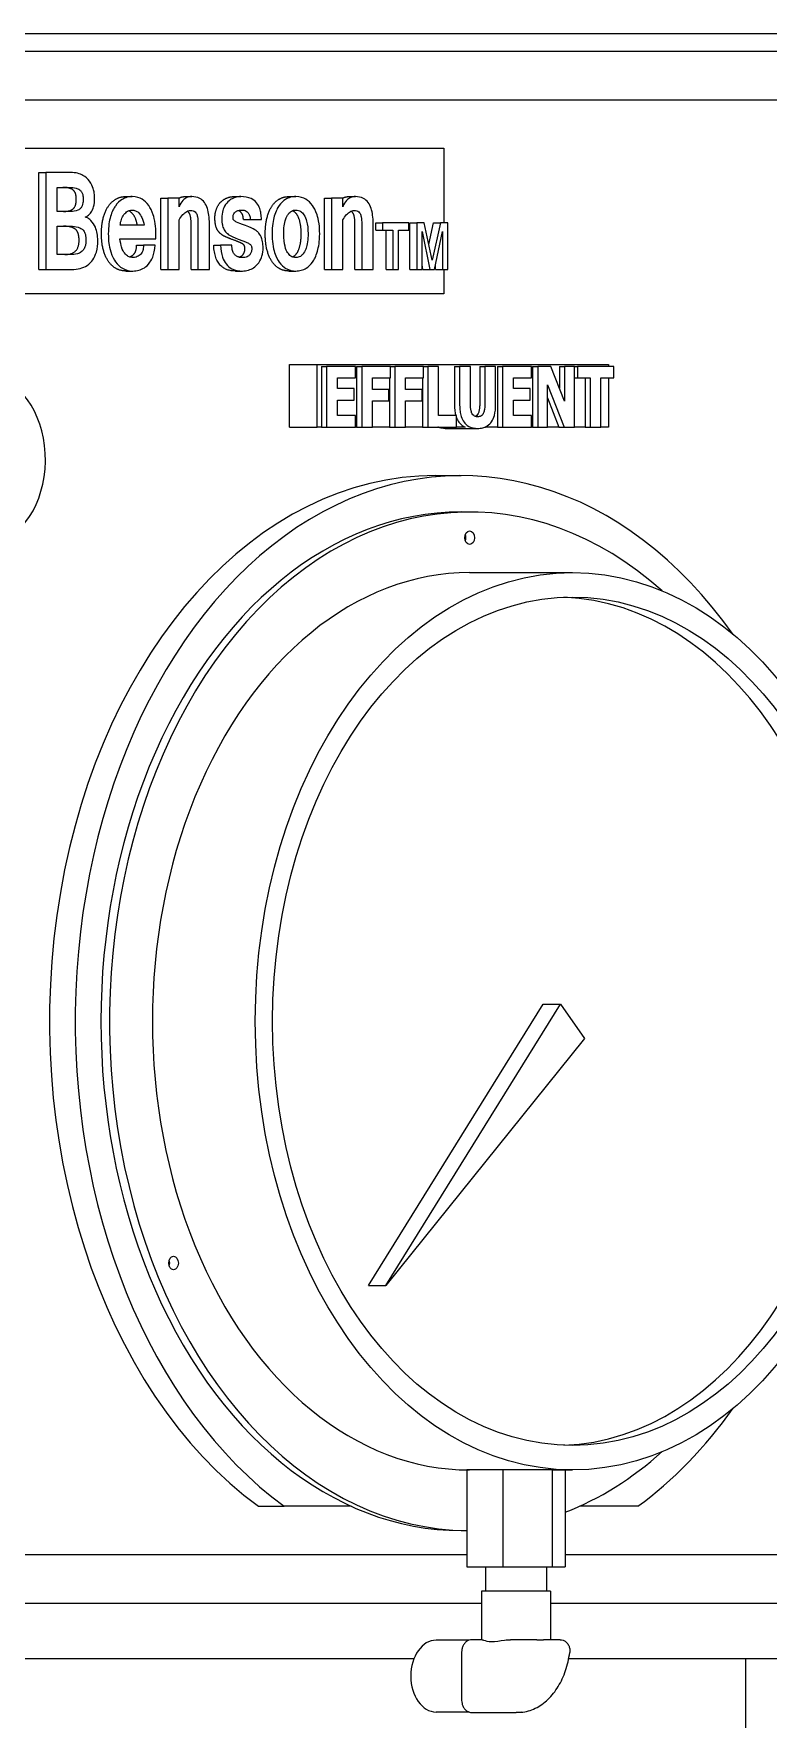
# Model space of a CAD drawing. Header units: inches. Extents: x 20 to 536, y 8 to 344.
# Drawn here: x 133.44 to 137.23, y 121.31 to 129.99 of the extents above; entities that cross this region are included whole.
import ezdxf

# ---------------------------------------------------------------- set-up
doc = ezdxf.new("R2010")
doc.units = ezdxf.units.IN
doc.header["$LTSCALE"] = 16
doc.header["$MEASUREMENT"] = 0
doc.layers.add('Visible (ANSI)', color=7, linetype='Continuous', lineweight=50)

msp = doc.modelspace()

# ---------------------------------------------------------------- linework, layer by layer
at = {"layer": 'Visible (ANSI)', "linetype": 'Continuous', "lineweight": 18}
for p, q in [((137.624066, 129.993472), (128.573099, 129.993472)), ((128.527137, 129.903472), (138.073078, 129.903472)), ((129.123758, 129.653437), (137.476457, 129.653437)), ((131.046205, 129.403437), (135.55401, 129.403437)), ((135.55401, 129.403437), (135.55401, 129.018437)), ((133.46618, 128.778437), (133.46618, 129.278437)), ((133.46618, 129.278437), (133.501535, 129.278437)), ((133.501535, 129.278437), (133.501535, 128.778437)), ((133.629287, 129.278437), (133.501535, 129.278437)), ((133.561296, 129.201514), (133.624993, 129.201514)), ((133.561296, 129.077526), (133.561296, 129.201514)), ((133.911547, 129.153943), (133.946903, 129.153943)), ((134.094971, 128.778437), (134.094971, 129.145846)), ((134.094971, 129.145846), (134.130326, 129.145846)), ((134.188655, 129.145846), (134.130326, 129.145846)), ((134.130326, 129.145846), (134.130326, 128.778437)), ((134.188655, 129.101818), (134.188655, 129.145846)), ((134.219144, 129.153943), (134.254499, 129.153943)), ((134.472347, 129.153943), (134.507702, 129.153943)), ((134.75561, 129.153943), (134.790965, 129.153943)), ((134.939033, 129.145846), (134.974388, 129.145846)), ((134.939033, 128.778437), (134.939033, 129.145846)), ((135.032717, 129.145846), (134.974388, 129.145846)), ((134.974388, 129.145846), (134.974388, 128.778437)), ((135.032717, 129.101818), (135.032717, 129.145846)), ((135.063206, 129.153943), (135.098561, 129.153943)), ((133.628929, 129.077526), (133.561296, 129.077526)), ((133.704476, 129.047182), (133.705391, 129.047182)), ((134.188655, 128.778437), (134.188655, 129.034004)), ((134.250992, 128.778437), (134.250992, 129.012749)), ((134.286347, 129.012749), (134.286347, 128.778437)), ((134.345034, 128.778437), (134.345034, 129.015279)), ((134.520299, 129.036535), (134.555654, 129.036535)), ((134.555654, 129.036535), (134.613267, 129.036535)), ((135.032717, 128.778437), (135.032717, 129.034004)), ((135.095054, 128.778437), (135.095054, 129.012749)), ((135.13041, 129.012749), (135.13041, 128.778437)), ((135.189097, 128.778437), (135.189097, 129.015279)), ((135.202227, 129.018437), (135.237583, 129.018437)), ((135.202227, 128.981514), (135.202227, 129.018437)), ((135.373794, 129.018437), (135.237583, 129.018437)), ((135.237583, 129.018437), (135.237583, 128.981514)), ((135.373794, 128.981514), (135.373794, 129.018437)), ((135.378465, 129.018437), (135.41382, 129.018437)), ((135.378465, 128.778437), (135.378465, 129.018437)), ((135.452296, 129.018437), (135.41382, 129.018437)), ((135.41382, 129.018437), (135.41382, 128.778437)), ((135.493692, 128.826535), (135.452296, 129.018437)), ((135.47616, 128.90781), (135.500419, 129.018437)), ((135.535775, 129.018437), (135.493692, 128.826535)), ((135.500419, 129.018437), (135.535775, 129.018437)), ((135.574079, 129.018437), (135.535775, 129.018437)), ((135.574079, 128.778437), (135.574079, 129.018437)), ((133.561296, 129.001109), (133.629287, 129.001109)), ((133.561296, 128.85536), (133.561296, 129.001109)), ((133.884279, 128.936838), (134.069644, 128.936838)), ((134.00881, 129.00617), (133.884995, 129.00617)), ((134.069644, 128.936838), (134.069644, 128.961636)), ((135.202227, 128.981514), (135.237583, 128.981514)), ((135.237583, 128.981514), (135.291174, 128.981514)), ((135.255818, 128.778437), (135.255818, 128.981514)), ((135.291174, 128.981514), (135.291174, 128.778437)), ((135.319859, 128.981514), (135.373794, 128.981514)), ((135.319859, 128.778437), (135.319859, 128.981514)), ((135.441303, 128.974227), (135.481496, 128.778437)), ((135.441303, 128.778437), (135.441303, 128.974227)), ((135.506059, 128.778437), (135.546424, 128.974227)), ((135.546424, 128.974227), (135.546424, 128.778437)), ((133.635728, 128.85536), (133.561296, 128.85536)), ((133.969877, 128.902931), (134.005232, 128.902931)), ((134.064992, 128.902931), (134.005232, 128.902931)), ((134.367498, 128.902931), (134.402853, 128.902931)), ((134.461182, 128.902931), (134.402853, 128.902931)), ((133.46618, 128.778437), (133.501535, 128.778437)), ((133.501535, 128.778437), (133.635728, 128.778437)), ((133.915842, 128.77034), (133.951197, 128.77034)), ((134.094971, 128.778437), (134.130326, 128.778437)), ((134.130326, 128.778437), (134.188655, 128.778437)), ((134.250992, 128.778437), (134.286347, 128.778437)), ((134.286347, 128.778437), (134.345034, 128.778437)), ((134.48022, 128.77034), (134.515575, 128.77034)), ((134.75561, 128.77034), (134.790965, 128.77034)), ((134.939033, 128.778437), (134.974388, 128.778437)), ((134.974388, 128.778437), (135.032717, 128.778437)), ((135.095054, 128.778437), (135.13041, 128.778437)), ((135.13041, 128.778437), (135.189097, 128.778437)), ((135.255818, 128.778437), (135.291174, 128.778437)), ((135.291174, 128.778437), (135.319859, 128.778437)), ((135.378465, 128.778437), (135.41382, 128.778437)), ((135.41382, 128.778437), (135.441303, 128.778437)), ((135.446141, 128.778437), (135.441303, 128.802005)), ((135.446141, 128.778437), (135.481496, 128.778437)), ((135.481496, 128.778437), (135.506059, 128.778437)), ((135.511069, 128.778437), (135.511069, 128.802737)), ((135.511069, 128.778437), (135.546424, 128.778437)), ((135.546424, 128.778437), (135.574079, 128.778437)), ((135.55401, 128.778437), (135.55401, 128.653437)), ((135.55401, 128.653437), (131.833092, 128.653437)), ((134.758491, 128.288437), (134.899912, 128.288437)), ((134.758491, 127.965937), (134.758491, 128.288437)), ((134.899912, 128.288437), (136.402514, 128.288437)), ((134.899912, 127.965937), (134.899912, 128.288437)), ((134.922869, 128.278937), (134.922869, 127.965937)), ((134.922869, 128.278937), (134.949386, 128.278937)), ((135.098968, 128.278937), (134.949386, 128.278937)), ((134.949386, 128.278937), (134.949386, 127.965937)), ((135.098968, 128.21933), (135.098968, 128.278937)), ((135.103577, 128.278937), (135.103577, 127.965937)), ((135.103577, 128.278937), (135.130094, 128.278937)), ((135.278241, 128.278937), (135.130094, 128.278937)), ((135.130094, 128.278937), (135.130094, 127.965937)), ((135.278241, 128.278937), (135.300399, 128.278937)), ((135.278241, 128.21933), (135.278241, 128.278937)), ((135.448547, 128.278937), (135.300399, 128.278937)), ((135.300399, 128.278937), (135.300399, 127.965937)), ((135.448547, 128.21933), (135.448547, 128.278937)), ((135.448547, 128.278937), (135.470705, 128.278937)), ((135.526305, 128.278937), (135.470705, 128.278937)), ((135.470705, 128.278937), (135.470705, 127.965937)), ((135.526305, 128.025544), (135.526305, 128.278937)), ((135.608575, 128.278937), (135.608575, 128.079064)), ((135.608575, 128.278937), (135.635091, 128.278937)), ((135.690692, 128.278937), (135.635091, 128.278937)), ((135.635091, 128.278937), (135.635091, 128.079064)), ((135.690692, 128.083629), (135.690692, 128.278937)), ((135.738428, 128.278937), (135.738428, 128.083629)), ((135.738428, 128.278937), (135.764945, 128.278937)), ((135.820545, 128.278937), (135.764945, 128.278937)), ((135.764945, 128.278937), (135.764945, 128.083629)), ((135.820545, 128.079317), (135.820545, 128.278937)), ((135.830176, 128.278937), (135.830176, 127.965937)), ((135.830176, 128.278937), (135.856693, 128.278937)), ((136.006275, 128.278937), (135.856693, 128.278937)), ((135.856693, 128.278937), (135.856693, 127.965937)), ((136.006275, 128.21933), (136.006275, 128.278937)), ((136.010884, 128.278937), (136.010884, 127.965937)), ((136.010884, 128.278937), (136.037401, 128.278937)), ((136.105556, 128.278937), (136.037401, 128.278937)), ((136.037401, 128.278937), (136.037401, 127.965937)), ((136.176222, 128.099609), (136.105556, 128.278937)), ((136.149705, 128.278937), (136.149705, 128.1669)), ((136.149705, 128.278937), (136.176222, 128.278937)), ((136.226979, 128.278937), (136.176222, 128.278937)), ((136.176222, 128.278937), (136.176222, 128.099609)), ((136.226979, 127.965937), (136.226979, 128.278937)), ((136.226979, 128.278937), (136.242501, 128.278937)), ((136.42903, 128.278937), (136.242501, 128.278937)), ((136.242501, 128.278937), (136.242501, 128.21933)), ((136.402514, 128.288437), (136.402514, 128.278937)), ((136.42903, 128.21933), (136.42903, 128.278937)), ((135.004627, 128.164289), (135.004627, 128.21933)), ((135.004627, 128.21933), (135.098968, 128.21933)), ((135.091615, 128.164289), (135.004627, 128.164289)), ((135.091615, 128.104682), (135.091615, 128.164289)), ((135.185335, 128.160231), (135.185335, 128.21933)), ((135.185335, 128.21933), (135.278241, 128.21933)), ((135.270888, 128.160231), (135.185335, 128.160231)), ((135.270888, 128.100624), (135.270888, 128.160231)), ((135.273883, 128.21933), (135.273883, 127.965937)), ((135.355641, 128.21933), (135.448547, 128.21933)), ((135.355641, 128.160231), (135.355641, 128.21933)), ((135.441193, 128.160231), (135.355641, 128.160231)), ((135.441193, 128.100624), (135.441193, 128.160231)), ((135.444188, 128.21933), (135.444188, 127.965937)), ((135.911934, 128.164289), (135.911934, 128.21933)), ((135.911934, 128.21933), (136.006275, 128.21933)), ((135.998921, 128.164289), (135.911934, 128.164289)), ((135.998921, 128.104682), (135.998921, 128.164289)), ((136.088158, 127.965937), (136.088158, 128.184074)), ((136.088158, 128.184074), (136.173531, 127.965937)), ((136.226979, 128.21933), (136.242501, 128.21933)), ((136.242501, 128.21933), (136.307966, 128.21933)), ((136.281449, 128.21933), (136.281449, 127.965937)), ((136.307966, 128.21933), (136.307966, 127.965937)), ((136.363566, 127.965937), (136.363566, 128.21933)), ((136.363566, 128.21933), (136.42903, 128.21933)), ((136.402514, 128.21933), (136.402514, 127.965937)), ((135.004627, 128.025544), (135.004627, 128.104682)), ((135.004627, 128.104682), (135.091615, 128.104682)), ((135.185335, 127.965937), (135.185335, 128.100624)), ((135.185335, 128.100624), (135.270888, 128.100624)), ((135.355641, 127.965937), (135.355641, 128.100624)), ((135.355641, 128.100624), (135.441193, 128.100624)), ((135.911934, 128.104682), (135.998921, 128.104682)), ((135.911934, 128.025544), (135.911934, 128.104682)), ((136.088158, 128.116321), (136.147015, 127.965937)), ((135.098968, 128.025544), (135.004627, 128.025544)), ((135.098968, 127.965937), (135.098968, 128.025544)), ((135.618314, 128.025544), (135.526305, 128.025544)), ((135.618314, 127.965937), (135.618314, 128.025544)), ((136.006275, 128.025544), (135.911934, 128.025544)), ((136.006275, 127.965937), (136.006275, 128.025544)), ((134.758491, 127.965937), (134.899912, 127.965937)), ((134.922869, 127.965937), (134.899912, 127.965937)), ((134.922869, 127.965937), (134.949386, 127.965937)), ((134.949386, 127.965937), (135.098968, 127.965937)), ((135.103577, 127.965937), (135.098968, 127.965937)), ((135.103577, 127.965937), (135.130094, 127.965937)), ((135.130094, 127.965937), (135.185335, 127.965937)), ((135.273883, 127.965937), (135.185335, 127.965937)), ((135.273883, 127.965937), (135.300399, 127.965937)), ((135.300399, 127.965937), (135.355641, 127.965937)), ((135.444188, 127.965937), (135.355641, 127.965937)), ((135.444188, 127.965937), (135.470705, 127.965937)), ((135.470705, 127.965937), (135.618314, 127.965937)), ((135.55988, 127.959343), (135.727818, 127.959343)), ((135.664195, 127.965937), (135.618314, 127.965937)), ((135.830176, 127.965937), (135.765347, 127.965937)), ((135.830176, 127.965937), (135.856693, 127.965937)), ((135.856693, 127.965937), (136.006275, 127.965937)), ((136.010884, 127.965937), (136.006275, 127.965937)), ((136.010884, 127.965937), (136.037401, 127.965937)), ((136.037401, 127.965937), (136.088158, 127.965937)), ((136.147015, 127.965937), (136.088158, 127.965937)), ((136.147015, 127.965937), (136.173531, 127.965937)), ((136.173531, 127.965937), (136.226979, 127.965937)), ((136.281449, 127.965937), (136.226979, 127.965937)), ((136.281449, 127.965937), (136.307966, 127.965937)), ((136.307966, 127.965937), (136.363566, 127.965937)), ((136.402514, 127.965937), (136.363566, 127.965937)), ((135.509792, 127.715937), (135.642374, 127.715937)), ((135.642374, 127.528437), (135.686568, 127.528437)), ((135.686568, 127.215937), (136.216898, 127.215937)), ((135.165965, 123.542193), (136.06601, 124.991826)), ((135.254353, 123.542193), (136.154398, 124.991826)), ((136.06601, 124.991826), (136.154398, 124.991826)), ((136.154398, 124.991826), (136.279398, 124.815049)), ((136.279398, 124.815049), (135.254353, 123.542193)), ((135.165965, 123.542193), (135.254353, 123.542193)), ((135.858139, 122.590937), (135.672713, 122.590937)), ((135.672713, 122.590937), (135.672713, 122.090937)), ((136.111435, 122.590937), (135.858139, 122.590937)), ((135.858139, 122.590937), (135.858139, 122.090937)), ((136.111435, 122.590937), (136.111435, 122.090937)), ((136.111435, 122.590937), (136.216898, 122.590937)), ((136.179305, 122.590937), (136.179305, 122.090937)), ((134.598609, 122.403508), (134.731192, 122.403508)), ((135.076258, 122.403508), (134.731192, 122.403508)), ((136.553557, 122.403508), (136.252685, 122.403508)), ((135.642374, 122.278437), (135.672713, 122.278437)), ((135.672713, 122.153508), (131.494772, 122.153508)), ((137.476457, 122.153508), (136.179305, 122.153508)), ((135.672713, 122.090937), (135.858139, 122.090937)), ((135.769029, 122.090937), (135.769029, 121.965937)), ((135.858139, 122.090937), (136.111435, 122.090937)), ((136.08299, 122.090937), (136.08299, 121.965937)), ((136.111435, 122.090937), (136.179305, 122.090937)), ((135.74851, 121.903472), (131.418975, 121.903472)), ((136.103508, 121.965937), (135.74851, 121.965937)), ((135.74851, 121.965937), (135.74851, 121.715937)), ((136.103508, 121.965937), (136.103508, 121.715937)), ((138.073078, 121.903472), (136.103508, 121.903472)), ((135.684095, 121.713697), (135.514309, 121.713697)), ((135.751009, 121.715937), (135.698346, 121.715937)), ((135.948066, 121.715937), (135.896327, 121.715937)), ((136.03373, 121.715937), (135.948066, 121.715937)), ((136.152748, 121.715937), (136.067084, 121.715937)), ((135.645365, 121.653437), (135.645365, 121.403437)), ((131.512786, 121.618472), (135.399821, 121.618472)), ((136.197319, 121.618472), (137.624066, 121.618472)), ((137.110706, 118.993472), (137.110706, 121.618472)), ((135.684095, 121.343178), (135.514309, 121.343178)), ((135.698346, 121.340937), (135.705038, 121.340937)), ((135.705038, 121.340937), (135.925931, 121.340937))]:
    msp.add_line(p, q, dxfattribs=at)
for centre, major_axis, start_param, end_param in [((133.196069, 127.798046), (0, 0.42942), 3.2341876, 6.15298238), ((135.642374, 124.903437), (0, 2.8125), 5.50058137, 8.94884126), ((135.509792, 124.903437), (0, 2.8125), 0, 2.66565596), ((135.686568, 124.903437), (0, -2.625), 2.57741366, 6.2757207), ((135.642374, 124.903437), (0, -2.625), 3.14159265, 6.28318531), ((135.642374, 127.395834), (0, 0.035), 4.24524287, 5.17953509), ((135.686568, 124.903437), (0, -2.3125), 3.14159265, 6.28318531), ((136.12851, 124.903437), (0, -2.186419), 0.02858945, 3.1130032), ((134.116099, 123.657239), (0, 0.035), 4.24524287, 5.17953509), ((135.642374, 124.903437), (0, -2.8125), 0.4759367, 0.78260393), ((135.686568, 124.903437), (0, -2.625), 0.26868215, 0.56417899), ((135.514309, 121.528437), (0, 0.18526), 0, 3.14159265)]:
    msp.add_ellipse(centre, major_axis=major_axis, ratio=0.70710678, start_param=start_param, end_param=end_param, dxfattribs=at)
for centre, major_axis in [((135.686568, 127.395834), (0, -0.035)), ((136.216898, 124.903437), (0, 2.3125)), ((136.216898, 124.903437), (0, 2.186419)), ((134.160293, 123.657239), (0, -0.035))]:
    msp.add_ellipse(centre, major_axis=major_axis, ratio=0.70710678, dxfattribs=at)
for points, degree, knots in [([(133.75346, 129.145846), (133.75346, 129.15452), (133.752902, 129.163143), (133.750501, 129.179822), (133.74873, 129.187735), (133.742942, 129.206159), (133.737181, 129.220191), (133.718306, 129.245408), (133.70692, 129.255709), (133.677703, 129.271676), (133.657172, 129.278437), (133.629287, 129.278437)], 3, [-1.37022204, -1.37022204, -1.37022204, -1.37022204, -1.13367687, -1.13367687, -0.90603204, -0.90603204, -0.58386018, -0.58386018, -0.30050429, -0.30050429, 0, 0, 0, 0]), ([(133.624993, 129.201514), (133.635686, 129.201514), (133.647697, 129.20065), (133.663401, 129.196078), (133.670486, 129.193465), (133.681222, 129.185299), (133.684265, 129.18149), (133.689425, 129.173251), (133.691005, 129.168497), (133.693828, 129.156711), (133.694415, 129.14826), (133.694415, 129.140279)], 3, [-0.217883978, -0.217883978, -0.217883978, -0.217883978, -0.151492323, -0.151492323, -0.118749394, -0.118749394, -0.094641913, -0.094641913, -0.060812242, -0.060812242, 0, 0, 0, 0]), ([(133.694415, 129.140279), (133.694415, 129.134186), (133.694051, 129.127999), (133.692306, 129.116856), (133.691059, 129.111824), (133.68721, 129.102029), (133.684581, 129.09761), (133.678601, 129.09091), (133.674269, 129.087076), (133.655924, 129.079043), (133.64225, 129.077526), (133.628929, 129.077526)], 3, [-0.570946972, -0.570946972, -0.570946972, -0.570946972, -0.453612383, -0.453612383, -0.351244571, -0.351244571, -0.237936486, -0.237936486, -0.143553355, -0.143553355, 0, 0, 0, 0]), ([(133.704435, 129.047162), (133.710357, 129.050035), (133.716122, 129.053652), (133.72639, 129.062373), (133.73091, 129.067277), (133.740644, 129.081307), (133.744982, 129.090859), (133.751971, 129.115613), (133.75346, 129.130773), (133.75346, 129.145846)], 3, [-0.332004447, -0.332004447, -0.332004447, -0.332004447, -0.264558277, -0.264558277, -0.202993513, -0.202993513, -0.114860808, -0.114860808, 0, 0, 0, 0]), ([(133.946903, 129.153943), (133.93806, 129.153943), (133.929267, 129.152831), (133.911169, 129.147761), (133.903198, 129.143959), (133.882829, 129.131559), (133.870801, 129.120246), (133.852125, 129.093577), (133.842712, 129.076332), (133.829159, 129.029107), (133.824161, 129.000776), (133.824161, 128.962142)], 3, [-1.49193162, -1.49193162, -1.49193162, -1.49193162, -1.29030138, -1.29030138, -1.0712515, -1.0712515, -0.64119148, -0.64119148, -0.29439022, -0.29439022, 0, 0, 0, 0]), ([(134.069644, 128.961636), (134.069644, 128.979112), (134.06863, 128.996641), (134.06339, 129.034189), (134.059315, 129.049078), (134.049168, 129.080828), (134.040667, 129.09652), (134.022559, 129.122159), (134.010913, 129.132906), (133.986336, 129.147196), (133.96984, 129.153943), (133.946903, 129.153943)], 3, [-0.953742878, -0.953742878, -0.953742878, -0.953742878, -0.864238922, -0.864238922, -0.757751945, -0.757751945, -0.52950742, -0.52950742, -0.247180323, -0.247180323, 0, 0, 0, 0]), ([(134.254499, 129.153943), (134.24599, 129.153943), (134.237511, 129.152483), (134.221805, 129.145661), (134.21483, 129.140707), (134.200354, 129.12528), (134.193855, 129.114235), (134.188655, 129.101818)], 3, [-0.286997863, -0.286997863, -0.286997863, -0.286997863, -0.195305384, -0.195305384, -0.109970073, -0.109970073, 0, 0, 0, 0]), ([(134.345034, 129.015279), (134.345034, 129.0296), (134.34431, 129.044214), (134.340829, 129.070347), (134.338347, 129.082254), (134.330815, 129.104757), (134.325788, 129.115017), (134.312428, 129.132942), (134.304404, 129.139739), (134.282597, 129.151513), (134.268339, 129.153943), (134.254499, 129.153943)], 3, [-0.549838036, -0.549838036, -0.549838036, -0.549838036, -0.440760651, -0.440760651, -0.347374274, -0.347374274, -0.251258835, -0.251258835, -0.149149172, -0.149149172, 0, 0, 0, 0]), ([(134.507702, 129.153943), (134.49763, 129.153943), (134.48756, 129.15261), (134.466499, 129.145927), (134.457841, 129.140779), (134.445157, 129.131865), (134.436196, 129.12431), (134.420943, 129.101722), (134.416704, 129.090815), (134.410558, 129.06993), (134.408936, 129.056969), (134.408936, 129.04362)], 3, [-0.380184833, -0.380184833, -0.380184833, -0.380184833, -0.319898495, -0.319898495, -0.251008997, -0.251008997, -0.172372504, -0.172372504, -0.101722902, -0.101722902, 0, 0, 0, 0]), ([(134.613267, 129.036535), (134.613084, 129.046561), (134.612334, 129.056633), (134.609399, 129.07525), (134.607366, 129.083824), (134.600571, 129.103269), (134.595243, 129.113122), (134.580429, 129.131381), (134.57091, 129.1384), (134.544094, 129.151393), (134.525304, 129.153943), (134.507702, 129.153943)], 3, [-0.545887419, -0.545887419, -0.545887419, -0.545887419, -0.469637173, -0.469637173, -0.400904814, -0.400904814, -0.30477701, -0.30477701, -0.189676686, -0.189676686, 0, 0, 0, 0]), ([(134.790965, 129.153943), (134.781565, 129.153943), (134.77219, 129.152817), (134.752652, 129.147468), (134.744224, 129.14337), (134.725255, 129.131811), (134.714286, 129.121408), (134.696537, 129.095899), (134.687104, 129.078371), (134.67361, 129.031619), (134.668223, 129.002909), (134.668223, 128.962142)], 3, [-1.56801299, -1.56801299, -1.56801299, -1.56801299, -1.35973826, -1.35973826, -1.12707481, -1.12707481, -0.69333235, -0.69333235, -0.31064426, -0.31064426, 0, 0, 0, 0]), ([(134.913707, 128.962142), (134.913707, 128.97958), (134.912696, 128.997086), (134.907488, 129.034257), (134.903464, 129.049004), (134.892353, 129.083574), (134.883085, 129.098848), (134.866622, 129.122159), (134.854975, 129.132906), (134.830398, 129.147196), (134.813902, 129.153943), (134.790965, 129.153943)], 3, [-0.854658685, -0.854658685, -0.854658685, -0.854658685, -0.788718433, -0.788718433, -0.711388555, -0.711388555, -0.52950742, -0.52950742, -0.247180323, -0.247180323, 0, 0, 0, 0]), ([(135.098561, 129.153943), (135.090053, 129.153943), (135.081573, 129.152483), (135.065867, 129.145661), (135.058892, 129.140707), (135.044416, 129.12528), (135.037917, 129.114235), (135.032717, 129.101818)], 3, [-0.286997863, -0.286997863, -0.286997863, -0.286997863, -0.195305384, -0.195305384, -0.109970073, -0.109970073, 0, 0, 0, 0]), ([(135.189097, 129.015279), (135.189097, 129.0296), (135.188372, 129.044214), (135.184891, 129.070347), (135.182409, 129.082254), (135.174877, 129.104757), (135.16985, 129.115017), (135.15649, 129.132942), (135.148467, 129.139739), (135.126659, 129.151513), (135.112402, 129.153943), (135.098561, 129.153943)], 3, [-0.549838036, -0.549838036, -0.549838036, -0.549838036, -0.440760651, -0.440760651, -0.347374274, -0.347374274, -0.251258835, -0.251258835, -0.149149172, -0.149149172, 0, 0, 0, 0]), ([(133.769921, 128.928235), (133.769921, 128.940006), (133.768884, 128.951596), (133.764752, 128.974693), (133.761761, 128.985329), (133.752275, 129.007404), (133.744731, 129.020073), (133.726119, 129.039311), (133.720688, 129.042592), (133.713154, 129.04625), (133.708843, 129.047345), (133.704435, 129.047162)], 3, [-0.236404936, -0.236404936, -0.236404936, -0.236404936, -0.1893821, -0.1893821, -0.141231453, -0.141231453, -0.08584592, -0.08584592, -0.047520192, -0.047520192, 0, 0, 0, 0]), ([(133.884995, 129.00617), (133.886295, 129.016736), (133.888535, 129.026958), (133.895288, 129.045629), (133.899551, 129.053741), (133.910475, 129.068615), (133.916611, 129.074321), (133.930817, 129.082667), (133.93875, 129.084611), (133.946903, 129.084611)], 3, [-0.311667492, -0.311667492, -0.311667492, -0.311667492, -0.237050543, -0.237050543, -0.16576507, -0.16576507, -0.087852602, -0.087852602, 0, 0, 0, 0]), ([(133.973455, 129.00617), (133.968445, 129.040077), (133.94198, 129.075877), (133.929201, 129.081185)], 2, [0, 0, 0, 1, 1.60772218, 1.60772218, 1.60772218]), ([(133.946903, 129.084611), (133.952707, 129.084611), (133.958458, 129.083633), (133.969379, 129.079256), (133.974371, 129.076045), (133.987624, 129.063762), (133.993582, 129.053365), (134.002916, 129.034046), (134.006687, 129.020545), (134.00881, 129.00617)], 3, [-0.251457438, -0.251457438, -0.251457438, -0.251457438, -0.21404187, -0.21404187, -0.178283825, -0.178283825, -0.111899249, -0.111899249, 0, 0, 0, 0]), ([(134.188655, 129.034004), (134.194583, 129.0437), (134.201181, 129.053042), (134.214376, 129.067466), (134.220966, 129.073174), (134.234487, 129.080621), (134.241158, 129.082587), (134.248058, 129.082587)], 3, [-0.254147783, -0.254147783, -0.254147783, -0.254147783, -0.156374809, -0.156374809, -0.074354364, -0.074354364, 0, 0, 0, 0]), ([(134.250992, 129.012749), (134.250992, 129.052223), (134.23798, 129.074755), (134.230927, 129.078547)], 2, [0, 0, 0, 1, 1.48411239, 1.48411239, 1.48411239]), ([(134.248058, 129.082587), (134.252431, 129.082587), (134.256936, 129.082082), (134.264862, 129.079515), (134.268429, 129.077659), (134.274674, 129.072096), (134.276732, 129.069044), (134.280636, 129.061696), (134.28229, 129.055926), (134.285627, 129.039187), (134.286347, 129.025858), (134.286347, 129.012749)], 3, [-0.243715019, -0.243715019, -0.243715019, -0.243715019, -0.209104446, -0.209104446, -0.179401679, -0.179401679, -0.150757457, -0.150757457, -0.099891353, -0.099891353, 0, 0, 0, 0]), ([(134.408936, 129.04362), (134.408936, 129.033798), (134.409516, 129.023714), (134.41224, 129.007019), (134.414129, 128.999034), (134.422389, 128.979324), (134.428338, 128.972344), (134.437902, 128.962262), (134.448435, 128.951019), (134.493388, 128.934814)], 3, [-1.28758631, -1.28758631, -1.28758631, -1.28758631, -1.00763885, -1.00763885, -0.79953504, -0.79953504, -0.49991727, -0.49991727, 0, 0, 0, 0]), ([(134.532036, 129.004146), (134.50713, 129.012599), (134.494009, 129.017847), (134.478582, 129.025464), (134.474904, 129.027939), (134.471289, 129.031371), (134.470176, 129.032602), (134.468942, 129.034672), (134.468576, 129.035444), (134.467246, 129.040147), (134.467266, 129.044516), (134.467266, 129.04868)], 3, [-0.131420243, -0.131420243, -0.131420243, -0.131420243, -0.085737183, -0.085737183, -0.052375851, -0.052375851, -0.038599816, -0.038599816, -0.031728135, -0.031728135, 0, 0, 0, 0]), ([(134.467266, 129.04868), (134.467266, 129.050841), (134.467414, 129.052988), (134.468056, 129.057126), (134.468529, 129.059077), (134.470365, 129.064445), (134.472073, 129.067445), (134.477298, 129.074004), (134.48129, 129.076984), (134.493268, 129.08331), (134.502409, 129.084611), (134.510923, 129.084611)], 3, [-0.199332402, -0.199332402, -0.199332402, -0.199332402, -0.182867861, -0.182867861, -0.167049192, -0.167049192, -0.137423155, -0.137423155, -0.091748754, -0.091748754, 0, 0, 0, 0]), ([(134.510923, 129.084611), (134.519486, 129.084611), (134.527901, 129.083159), (134.538825, 129.07702), (134.542297, 129.074183), (134.548188, 129.066699), (134.550453, 129.062341), (134.554303, 129.05086), (134.555334, 129.043708), (134.555654, 129.036535)], 3, [-0.223385569, -0.223385569, -0.223385569, -0.223385569, -0.140059831, -0.140059831, -0.096765916, -0.096765916, -0.05477189, -0.05477189, 0, 0, 0, 0]), ([(134.728342, 128.962142), (134.728342, 128.975625), (134.728966, 128.989604), (134.732479, 129.01659), (134.735072, 129.02677), (134.741815, 129.047925), (134.74664, 129.05648), (134.756933, 129.071062), (134.762939, 129.075719), (134.775148, 129.08281), (134.782981, 129.084611), (134.790965, 129.084611)], 3, [-0.22807944, -0.22807944, -0.22807944, -0.22807944, -0.205294754, -0.205294754, -0.181748055, -0.181748055, -0.142221383, -0.142221383, -0.086038211, -0.086038211, 0, 0, 0, 0]), ([(134.818233, 128.962142), (134.818233, 128.993518), (134.808571, 129.039571), (134.79211, 129.069935), (134.777022, 129.079604), (134.773168, 129.081195)], 2, [0, 0, 0, 1, 2, 3, 3.31762255, 3.31762255, 3.31762255]), ([(134.790965, 129.084611), (134.795366, 129.084611), (134.79974, 129.084035), (134.809448, 129.081186), (134.81345, 129.078921), (134.822238, 129.073275), (134.827595, 129.067665), (134.838351, 129.051226), (134.84278, 129.039886), (134.85115, 129.009108), (134.853588, 128.987889), (134.853588, 128.962142)], 3, [-0.485256347, -0.485256347, -0.485256347, -0.485256347, -0.453784115, -0.453784115, -0.414355835, -0.414355835, -0.320828378, -0.320828378, -0.196193606, -0.196193606, 0, 0, 0, 0]), ([(135.032717, 129.034004), (135.038645, 129.0437), (135.045243, 129.053042), (135.058438, 129.067466), (135.065028, 129.073174), (135.078549, 129.080621), (135.08522, 129.082587), (135.09212, 129.082587)], 3, [-0.254147783, -0.254147783, -0.254147783, -0.254147783, -0.156374809, -0.156374809, -0.074354364, -0.074354364, 0, 0, 0, 0]), ([(135.095054, 129.012749), (135.095054, 129.052223), (135.082043, 129.074755), (135.074989, 129.078547)], 2, [0, 0, 0, 1, 1.48411239, 1.48411239, 1.48411239]), ([(135.09212, 129.082587), (135.096493, 129.082587), (135.100998, 129.082082), (135.108925, 129.079515), (135.112491, 129.077659), (135.118736, 129.072096), (135.120794, 129.069044), (135.124698, 129.061696), (135.126352, 129.055926), (135.129689, 129.039187), (135.13041, 129.025858), (135.13041, 129.012749)], 3, [-0.243715019, -0.243715019, -0.243715019, -0.243715019, -0.209104446, -0.209104446, -0.179401679, -0.179401679, -0.150757457, -0.150757457, -0.099891353, -0.099891353, 0, 0, 0, 0]), ([(133.629287, 129.001109), (133.641827, 129.001109), (133.656391, 129.000123), (133.672452, 128.995189), (133.681274, 128.992341), (133.691666, 128.984337), (133.695756, 128.980683), (133.702928, 128.968858), (133.704724, 128.962943), (133.708011, 128.948663), (133.708729, 128.938182), (133.708729, 128.928235)], 3, [-0.627216897, -0.627216897, -0.627216897, -0.627216897, -0.26355814, -0.26355814, -0.153530989, -0.153530989, -0.114232774, -0.114232774, -0.075797609, -0.075797609, 0, 0, 0, 0]), ([(133.635728, 128.778437), (133.650246, 128.778437), (133.665084, 128.779871), (133.691526, 128.786786), (133.703573, 128.791709), (133.728763, 128.808345), (133.737883, 128.819013), (133.751971, 128.839229), (133.758104, 128.852586), (133.767836, 128.88685), (133.769921, 128.907559), (133.769921, 128.928235)], 3, [-0.534957751, -0.534957751, -0.534957751, -0.534957751, -0.44787355, -0.44787355, -0.373731161, -0.373731161, -0.28123866, -0.28123866, -0.157548974, -0.157548974, 0, 0, 0, 0]), ([(133.708729, 128.928235), (133.708729, 128.9222), (133.708354, 128.916141), (133.706634, 128.904873), (133.705389, 128.89969), (133.701159, 128.887943), (133.697824, 128.882058), (133.688293, 128.870617), (133.681879, 128.866098), (133.662868, 128.85708), (133.648675, 128.85536), (133.635728, 128.85536)], 3, [-0.361217471, -0.361217471, -0.361217471, -0.361217471, -0.315406386, -0.315406386, -0.273717942, -0.273717942, -0.215356644, -0.215356644, -0.139521638, -0.139521638, 0, 0, 0, 0]), ([(133.824161, 128.962142), (133.824161, 128.945378), (133.825088, 128.928487), (133.82882, 128.901145), (133.831485, 128.886028), (133.844635, 128.844281), (133.854125, 128.82833), (133.871744, 128.803452), (133.883879, 128.792255), (133.909234, 128.777574), (133.926586, 128.77034), (133.951197, 128.77034)], 3, [-1.15207317, -1.15207317, -1.15207317, -1.15207317, -0.93289171, -0.93289171, -0.78803686, -0.78803686, -0.5752915, -0.5752915, -0.26521632, -0.26521632, 0, 0, 0, 0]), ([(133.951197, 128.839672), (133.942698, 128.839672), (133.934275, 128.841432), (133.921165, 128.848635), (133.914277, 128.853564), (133.903116, 128.868762), (133.897312, 128.878044), (133.890018, 128.901938), (133.88539, 128.918517), (133.884279, 128.936838)], 3, [-1.96156648, -1.96156648, -1.96156648, -1.96156648, -1.05825772, -1.05825772, -0.46701751, -0.46701751, -0.14011971, -0.14011971, 0, 0, 0, 0]), ([(134.493388, 128.934814), (134.531835, 128.920206), (134.538963, 128.91707), (134.548436, 128.912519), (134.553116, 128.909729), (134.558117, 128.904895), (134.559537, 128.903257), (134.561243, 128.900259), (134.562021, 128.898589), (134.563324, 128.89223), (134.563527, 128.888278), (134.563527, 128.884713)], 3, [-0.257258169, -0.257258169, -0.257258169, -0.257258169, -0.188139614, -0.188139614, -0.088980101, -0.088980101, -0.05025383, -0.05025383, -0.027166149, -0.027166149, 0, 0, 0, 0]), ([(134.621856, 128.890279), (134.621856, 128.900577), (134.621178, 128.91101), (134.617478, 128.932377), (134.614661, 128.940368), (134.606968, 128.957951), (134.600657, 128.965167), (134.591181, 128.974802), (134.578336, 128.988383), (134.532036, 129.004146)], 3, [-1.26579165, -1.26579165, -1.26579165, -1.26579165, -1.09964579, -1.09964579, -0.91097669, -0.91097669, -0.51319308, -0.51319308, 0, 0, 0, 0]), ([(134.668223, 128.962142), (134.668223, 128.94472), (134.669185, 128.927155), (134.674044, 128.891637), (134.67764, 128.877364), (134.688826, 128.841985), (134.697756, 128.826565), (134.715016, 128.802144), (134.726697, 128.791366), (134.756084, 128.774297), (134.773348, 128.77034), (134.790965, 128.77034)], 3, [-0.559807611, -0.559807611, -0.559807611, -0.559807611, -0.508752242, -0.508752242, -0.453813618, -0.453813618, -0.343491309, -0.343491309, -0.189844967, -0.189844967, 0, 0, 0, 0]), ([(134.790965, 128.839672), (134.786381, 128.839672), (134.781795, 128.840237), (134.771923, 128.843126), (134.767945, 128.845407), (134.758752, 128.851578), (134.753115, 128.85776), (134.743944, 128.872144), (134.738993, 128.882019), (134.731058, 128.913839), (134.728342, 128.933976), (134.728342, 128.962142)], 3, [-0.87203894, -0.87203894, -0.87203894, -0.87203894, -0.787716776, -0.787716776, -0.686621698, -0.686621698, -0.437031514, -0.437031514, -0.214626715, -0.214626715, 0, 0, 0, 0]), ([(134.773168, 128.842991), (134.777147, 128.844607), (134.79211, 128.854348), (134.808571, 128.884207), (134.818233, 128.930765), (134.818233, 128.962142)], 2, [0.67255323, 0.67255323, 0.67255323, 1, 2, 3, 4, 4, 4]), ([(134.790965, 128.77034), (134.800189, 128.77034), (134.809378, 128.771453), (134.828849, 128.776764), (134.837209, 128.780876), (134.856072, 128.792236), (134.867204, 128.802783), (134.885173, 128.828553), (134.894773, 128.846249), (134.90836, 128.893308), (134.913707, 128.921941), (134.913707, 128.962142)], 3, [-1.52764829, -1.52764829, -1.52764829, -1.52764829, -1.33812293, -1.33812293, -1.12021306, -1.12021306, -0.68610543, -0.68610543, -0.3063334, -0.3063334, 0, 0, 0, 0]), ([(134.853588, 128.962142), (134.853588, 128.948577), (134.852911, 128.93465), (134.849135, 128.906767), (134.846288, 128.896224), (134.841407, 128.881006), (134.83741, 128.870811), (134.8251, 128.853366), (134.81916, 128.848666), (134.806792, 128.841476), (134.798954, 128.839672), (134.790965, 128.839672)], 3, [-0.322924908, -0.322924908, -0.322924908, -0.322924908, -0.268030343, -0.268030343, -0.208102325, -0.208102325, -0.144086963, -0.144086963, -0.086096364, -0.086096364, 0, 0, 0, 0]), ([(133.93331, 128.84265), (133.934419, 128.843034), (133.945185, 128.847263), (133.960215, 128.861433), (133.969161, 128.880664), (133.969877, 128.902931)], 2, [0.88572489, 0.88572489, 0.88572489, 1, 2, 3, 4, 4, 4]), ([(133.951197, 128.77034), (133.961609, 128.77034), (133.971964, 128.771679), (133.990174, 128.776924), (134.000008, 128.780736), (134.018194, 128.792613), (134.028767, 128.800997), (134.04644, 128.826349), (134.051098, 128.837161), (134.059509, 128.858651), (134.06315, 128.879765), (134.064992, 128.902931)], 3, [-0.510586724, -0.510586724, -0.510586724, -0.510586724, -0.395857325, -0.395857325, -0.305816844, -0.305816844, -0.233792858, -0.233792858, -0.177640706, -0.177640706, 0, 0, 0, 0]), ([(134.005232, 128.902931), (134.004884, 128.892092), (134.003842, 128.882666), (134.001505, 128.874799), (133.999756, 128.869029), (133.990546, 128.856063), (133.984922, 128.850951), (133.972235, 128.843477), (133.962786, 128.839672), (133.951197, 128.839672)], 3, [-1.35675121, -1.35675121, -1.35675121, -1.35675121, -0.38738366, -0.38738366, -0.25082013, -0.25082013, -0.12489258, -0.12489258, 0, 0, 0, 0]), ([(134.402853, 128.902931), (134.40377, 128.881707), (134.40675, 128.860314), (134.417728, 128.828074), (134.423655, 128.816536), (134.439843, 128.79567), (134.449944, 128.787682), (134.478101, 128.773241), (134.497302, 128.77034), (134.515575, 128.77034)], 3, [-0.594380343, -0.594380343, -0.594380343, -0.594380343, -0.432514362, -0.432514362, -0.322211878, -0.322211878, -0.196916309, -0.196916309, 0, 0, 0, 0]), ([(134.515217, 128.839672), (134.509521, 128.839672), (134.503692, 128.840214), (134.493331, 128.842831), (134.488605, 128.844692), (134.47988, 128.850272), (134.475934, 128.853917), (134.469179, 128.863477), (134.466616, 128.869092), (134.462273, 128.884058), (134.461288, 128.893563), (134.461182, 128.902931)], 3, [-0.287669746, -0.287669746, -0.287669746, -0.287669746, -0.226284129, -0.226284129, -0.174290962, -0.174290962, -0.123175282, -0.123175282, -0.071392159, -0.071392159, 0, 0, 0, 0]), ([(134.497635, 128.841746), (134.509528, 128.844895), (134.528171, 128.865988), (134.528171, 128.884713)], 2, [0.39697095, 0.39697095, 0.39697095, 1, 2, 2, 2]), ([(134.563527, 128.884713), (134.563527, 128.881701), (134.563301, 128.878719), (134.562338, 128.872917), (134.561625, 128.87017), (134.558781, 128.86228), (134.556056, 128.8578), (134.550559, 128.851184), (134.546759, 128.847245), (134.532228, 128.840711), (134.523344, 128.839672), (134.515217, 128.839672)], 3, [-0.374073525, -0.374073525, -0.374073525, -0.374073525, -0.320709979, -0.320709979, -0.268475703, -0.268475703, -0.163784914, -0.163784914, -0.087573633, -0.087573633, 0, 0, 0, 0]), ([(134.515575, 128.77034), (134.525795, 128.77034), (134.536016, 128.771619), (134.557261, 128.777939), (134.566056, 128.782766), (134.582339, 128.793483), (134.591491, 128.801918), (134.608228, 128.825246), (134.613067, 128.838049), (134.619939, 128.861299), (134.621856, 128.875525), (134.621856, 128.890279)], 3, [-0.343256409, -0.343256409, -0.343256409, -0.343256409, -0.303581547, -0.303581547, -0.258977781, -0.258977781, -0.192017911, -0.192017911, -0.112431426, -0.112431426, 0, 0, 0, 0]), ([(135.608575, 128.079064), (135.608575, 128.068558), (135.609149, 128.057959), (135.61158, 128.040085), (135.613053, 128.032672), (135.615074, 128.025544)], 3, [-0.821877976, -0.821877976, -0.821877976, -0.821877976, -0.654433498, -0.654433498, -0.531830613, -0.531830613, -0.531830613, -0.531830613]), ([(135.635091, 128.079064), (135.635091, 128.068558), (135.635666, 128.057959), (135.638322, 128.038426), (135.640238, 128.029423), (135.646653, 128.009629), (135.651619, 127.999693), (135.662734, 127.984964), (135.670567, 127.976199), (135.697291, 127.961919), (135.712816, 127.959343), (135.727818, 127.959343)], 3, [-0.821877976, -0.821877976, -0.821877976, -0.821877976, -0.654433498, -0.654433498, -0.504909579, -0.504909579, -0.307478412, -0.307478412, -0.16166829, -0.16166829, 0, 0, 0, 0]), ([(135.727818, 128.01895), (135.724108, 128.01895), (135.720331, 128.019373), (135.713564, 128.021415), (135.710506, 128.022872), (135.704698, 128.0273), (135.702103, 128.030252), (135.697988, 128.037296), (135.695687, 128.042365), (135.691428, 128.060706), (135.690692, 128.072634), (135.690692, 128.083629)], 3, [-0.357819749, -0.357819749, -0.357819749, -0.357819749, -0.281802872, -0.281802872, -0.21609433, -0.21609433, -0.146681317, -0.146681317, -0.083787292, -0.083787292, 0, 0, 0, 0]), ([(135.738428, 128.083629), (135.738428, 128.076059), (135.738095, 128.068191), (135.736412, 128.054711), (135.735229, 128.048609), (135.731634, 128.037942), (135.729564, 128.034043), (135.724503, 128.027282), (135.721307, 128.024595), (135.716721, 128.022132), (135.715635, 128.021638), (135.714532, 128.021212)], 3, [-0.217363441, -0.217363441, -0.217363441, -0.217363441, -0.17163752, -0.17163752, -0.134758966, -0.134758966, -0.100390194, -0.100390194, -0.059831536, -0.059831536, -0.047587311, -0.047587311, -0.047587311, -0.047587311]), ([(135.764945, 128.083629), (135.764945, 128.076059), (135.764611, 128.068191), (135.762929, 128.054711), (135.761746, 128.048609), (135.758151, 128.037942), (135.75608, 128.034043), (135.75102, 128.027282), (135.747823, 128.024595), (135.739104, 128.019913), (135.73337, 128.01895), (135.727818, 128.01895)], 3, [-0.217363441, -0.217363441, -0.217363441, -0.217363441, -0.17163752, -0.17163752, -0.134758966, -0.134758966, -0.100390194, -0.100390194, -0.059831536, -0.059831536, 0, 0, 0, 0]), ([(135.727818, 127.959343), (135.73678, 127.959343), (135.745886, 127.96023), (135.762371, 127.964426), (135.769936, 127.967429), (135.787291, 127.97826), (135.794342, 127.986187), (135.805911, 128.003047), (135.810772, 128.014023), (135.818845, 128.043055), (135.820545, 128.06132), (135.820545, 128.079317)], 3, [-0.433604472, -0.433604472, -0.433604472, -0.433604472, -0.370673963, -0.370673963, -0.316022801, -0.316022801, -0.237534002, -0.237534002, -0.137141706, -0.137141706, 0, 0, 0, 0]), ([(135.618314, 128.015656), (135.62174, 128.006527), (135.626113, 127.998355), (135.636218, 127.984964), (135.64405, 127.976199), (135.659173, 127.968118), (135.661667, 127.966959), (135.664195, 127.965937)], 3, [-0.473729367, -0.473729367, -0.473729367, -0.473729367, -0.307478412, -0.307478412, -0.16166829, -0.16166829, -0.133487705, -0.133487705, -0.133487705, -0.133487705]), ([(135.698346, 121.715937), (135.693117, 121.715937), (135.687901, 121.715026), (135.677994, 121.7116), (135.673355, 121.709021), (135.664671, 121.702421), (135.660802, 121.698256), (135.654216, 121.688961), (135.6516, 121.683772), (135.647728, 121.67305), (135.646471, 121.667509), (135.645523, 121.659097), (135.645365, 121.656267), (135.645365, 121.653437)], 3, [1.57079633, 1.57079633, 1.57079633, 1.57079633, 1.8106307, 1.8106307, 2.06387144, 2.06387144, 2.35521412, 2.35521412, 2.66937339, 2.66937339, 2.98353265, 2.98353265, 3.14159265, 3.14159265, 3.14159265, 3.14159265]), ([(135.751009, 121.715937), (135.752704, 121.71594), (135.755272, 121.715118), (135.767447, 121.711105), (135.782001, 121.706659), (135.800498, 121.706659), (135.818995, 121.706659), (135.842078, 121.711105), (135.876396, 121.715118), (135.886355, 121.71594), (135.896327, 121.715937)], 3, [2.000751798, 2.000751798, 2.000751798, 2.000751798, 2.079672535, 2.079672535, 2.279000165, 2.279000165, 2.279000165, 2.478327794, 2.478327794, 2.557248531, 2.557248531, 2.557248531, 2.557248531]), ([(136.03373, 121.715937), (136.040119, 121.715979), (136.046119, 121.715896), (136.05152, 121.715896), (136.056921, 121.715896), (136.062171, 121.715979), (136.067084, 121.715937)], 3, [1.118517942, 1.118517942, 1.118517942, 1.118517942, 1.176718059, 1.176718059, 1.176718059, 1.234918175, 1.234918175, 1.234918175, 1.234918175]), ([(136.152748, 121.715937), (136.157977, 121.715937), (136.163314, 121.715014), (136.173215, 121.711487), (136.17773, 121.708928), (136.186082, 121.702386), (136.18977, 121.698286), (136.196114, 121.688883), (136.198609, 121.683377), (136.201968, 121.672041), (136.202816, 121.666228), (136.203035, 121.656796), (136.202832, 121.653146), (136.202365, 121.649562)], 3, [0, 0, 0, 0, 0.019797808, 0.019797808, 0.039705899, 0.039705899, 0.061806533, 0.061806533, 0.0874078, 0.0874078, 0.11334431, 0.11334431, 0.12968255, 0.12968255, 0.12968255, 0.12968255]), ([(135.951817, 121.341841), (135.976971, 121.344221), (136.001775, 121.351342), (136.048514, 121.37407), (136.070455, 121.38965), (136.110155, 121.427693), (136.127925, 121.450154), (136.158449, 121.500287), (136.171205, 121.52796), (136.191094, 121.586707), (136.198225, 121.617779), (136.202365, 121.649562)], 3, [3.20841338, 3.20841338, 3.20841338, 3.20841338, 3.47277545, 3.47277545, 3.73713752, 3.73713752, 4.00149959, 4.00149959, 4.26586166, 4.26586166, 4.53022373, 4.53022373, 4.53022373, 4.53022373]), ([(135.645365, 121.403437), (135.645365, 121.397813), (135.645986, 121.392187), (135.648518, 121.381166), (135.650428, 121.375767), (135.655711, 121.365483), (135.659089, 121.360587), (135.667589, 121.351854), (135.672745, 121.348013), (135.683708, 121.342975), (135.689266, 121.341479), (135.696089, 121.340979), (135.697217, 121.340937), (135.698346, 121.340937)], 3, [3.14159265, 3.14159265, 3.14159265, 3.14159265, 3.45575192, 3.45575192, 3.76991118, 3.76991118, 4.08407045, 4.08407045, 4.39822972, 4.39822972, 4.66062317, 4.66062317, 4.71238898, 4.71238898, 4.71238898, 4.71238898]), ([(135.951817, 121.341841), (135.950263, 121.341694), (135.948654, 121.341569), (135.945343, 121.341359), (135.943641, 121.341273), (135.940185, 121.341135), (135.938436, 121.341082), (135.934885, 121.341003), (135.933094, 121.340977), (135.929506, 121.340944), (135.927706, 121.340937), (135.925931, 121.340937)], 3, [0, 0, 0, 0, 0.0129633587, 0.0129633587, 0.0259267175, 0.0259267175, 0.0388900762, 0.0388900762, 0.051853435, 0.051853435, 0.0648167937, 0.0648167937, 0.0648167937, 0.0648167937])]:
    msp.add_open_spline(points, degree=degree, knots=knots, dxfattribs=at)
for points in [[(133.65906, 129.140279), (133.65906, 129.156474), (133.652618, 129.178235), (133.636873, 129.193417), (133.609677, 129.201514), (133.589637, 129.201514)], [(133.593574, 129.077526), (133.629001, 129.077526), (133.65906, 129.106373), (133.65906, 129.140279)], [(133.788806, 128.962142), (133.788806, 129.00617), (133.80634, 129.07702), (133.838904, 129.126616), (133.884709, 129.153943), (133.911547, 129.153943)], [(134.187894, 129.145846), (134.201796, 129.153943), (134.219144, 129.153943)], [(134.373581, 129.04362), (134.373581, 129.067911), (134.387895, 129.108397), (134.414018, 129.137243), (134.450518, 129.153943), (134.472347, 129.153943)], [(134.632868, 128.962142), (134.632868, 129.007182), (134.650402, 129.078033), (134.682251, 129.128134), (134.728055, 129.153943), (134.75561, 129.153943)], [(135.031957, 129.145846), (135.045858, 129.153943), (135.063206, 129.153943)], [(134.458033, 128.934814), (134.439783, 128.941393), (134.407219, 128.957081), (134.384674, 128.981373), (134.373581, 129.017304), (134.373581, 129.04362)], [(134.520299, 129.036535), (134.518637, 129.073739), (134.49276, 129.082153)], [(133.673374, 128.928235), (133.673374, 128.947466), (133.666217, 128.974288), (133.64904, 128.991494), (133.617907, 129.001109), (133.593931, 129.001109)], [(133.600373, 128.85536), (133.673374, 128.85536), (133.673374, 128.928235)], [(133.915842, 128.77034), (133.887572, 128.77034), (133.840694, 128.79615), (133.807056, 128.846251), (133.788806, 128.916595), (133.788806, 128.962142)], [(134.528171, 128.884713), (134.528171, 128.894328), (134.524235, 128.90445), (134.511352, 128.914065), (134.482009, 128.925705), (134.458033, 128.934814)], [(134.75561, 128.77034), (134.728055, 128.77034), (134.682609, 128.79615), (134.650402, 128.845745), (134.632868, 128.916595), (134.632868, 128.962142)], [(134.48022, 128.77034), (134.373223, 128.77034), (134.367498, 128.902931)], [(135.55988, 127.959343), (135.539092, 127.959343), (135.522774, 127.965937)]]:
    msp.add_open_spline(points, degree=2, dxfattribs=at)

doc.saveas('drawing.dxf')
